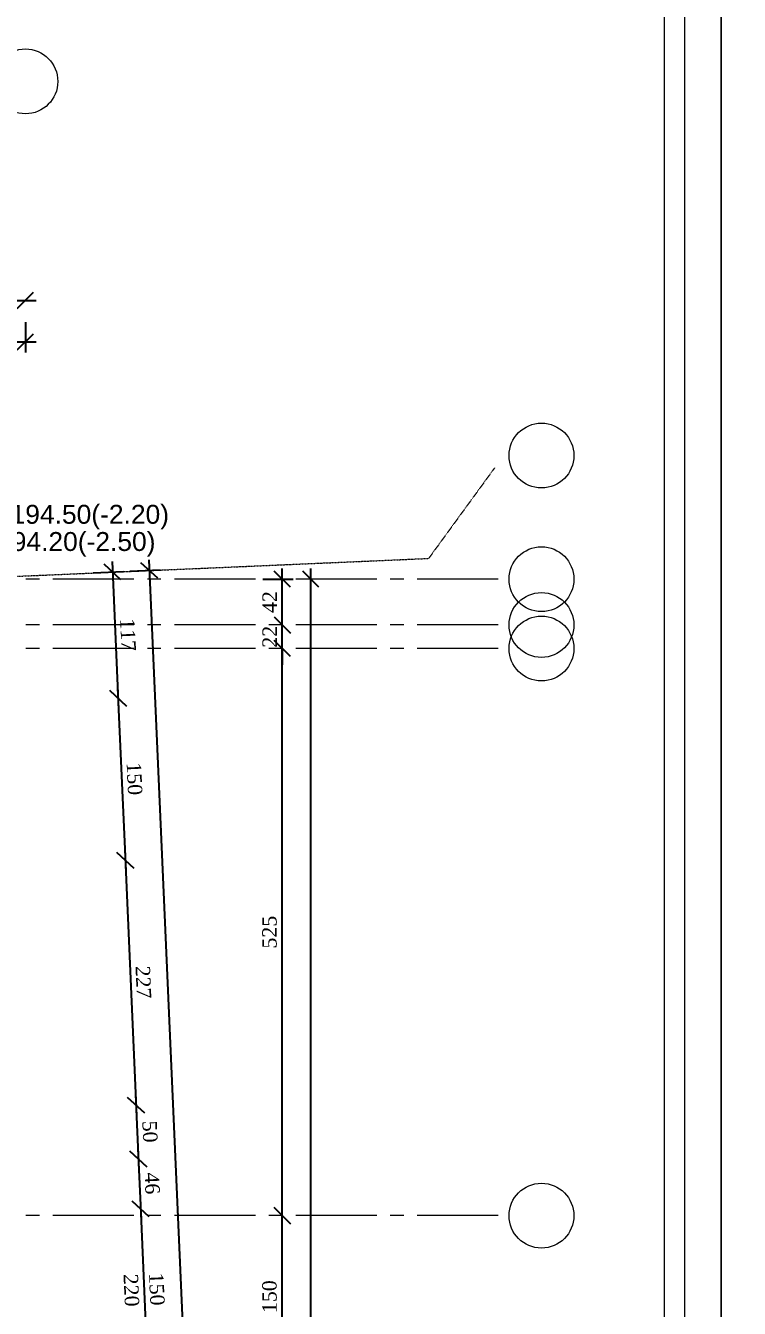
# Model space of a CAD drawing. Header units: millimetres. Extents: x 1373 to 40779, y 1939 to 6439.
# Drawn here: x 12174 to 12835, y 4281 to 5468 of the extents above; entities that cross this region are included whole.
import ezdxf

# ---------------------------------------------------------------- set-up
doc = ezdxf.new("R2010")
doc.units = ezdxf.units.MM
doc.linetypes.add('IMPORT-CENTER2', pattern=[112.5, 75, -12.5, 12.5, -12.5])
doc.linetypes.add('Sovrapposto', pattern=[0.396875, 0.238125, -0.15875])
for name, color, linetype, lineweight in [('A-ANNO-DIMS', 211, 'Continuous', 18), ('MAHALADI', 50, 'Continuous', 18), ('S-GRID', 252, 'IMPORT-CENTER2', 5), ('S-GRID-IDEN', 1, 'Continuous', 18)]:
    doc.layers.add(name, color=color, linetype=linetype, lineweight=lineweight)
doc.styles.add('Arial', font='arial.ttf', dxfattribs={"height": 30})
doc.styles.add('Times New Roman', font='times.ttf', dxfattribs={"height": 13.4})
doc.dimstyles.new('2_0_mm_-_Arial', dxfattribs={"dimscale": 30.48, "dimtxt": 14.029207, "dimasz": 0.492126, "dimexe": 0.328084, "dimexo": 0.625, "dimgap": 0.164042, "dimtad": 1, "dimdec": 0, "dimtxsty": 'Times New Roman', "dimblk1": 'OBLIQUE', "dimblk2": 'OBLIQUE', "dimsah": 1, "dimcen": 2.5, "dimdle": 0.328084, "dimazin": 3, "dimtfac": 1, "dimtix": 1, "dimtmove": 0, "dimatfit": 3, "dimfxl": 0.656168, "dimfxlon": 1, "dimtvp": 1, "dimarcsym": 2})
doc.dimstyles.new('2_0_mm_-_Arial_2', dxfattribs={"dimscale": 30.48, "dimtxt": 14.029207, "dimasz": 0.492126, "dimexe": 0.328084, "dimexo": 0.625, "dimgap": 0.164042, "dimtad": 1, "dimdec": 0, "dimtxsty": 'Times New Roman', "dimblk1": 'OBLIQUE', "dimblk2": 'OBLIQUE', "dimsah": 1, "dimcen": 2.5, "dimdle": 0.328084, "dimazin": 3, "dimtfac": 1, "dimtix": 1, "dimtmove": 0, "dimatfit": 3, "dimfxl": 0.656168, "dimfxlon": 1, "dimtvp": 1, "dimarcsym": 2})

# ---------------------------------------------------------------- blocks, each defined once
blk = doc.blocks.new('Grid - 3_0mm mit Kreis-1799268-1_BODRUM KAT')
at = {"layer": 'S-GRID-IDEN'}
blk.add_circle((0, 0), 0.3, dxfattribs=at)
blk = doc.blocks.new('_Oblique')
at = {"color": 0, "linetype": 'ByBlock', "lineweight": -2}
blk.add_line((-0.5, -0.5), (0.5, 0.5), dxfattribs=at)
blk = doc.blocks.new('*D17603')
at = {"layer": 'A-ANNO-DIMS', "color": 0, "lineweight": -2, "transparency": 16777216}
blk.add_line((12411.9, 4206.6), (12411.9, 4376.6), dxfattribs=at)
at = {"layer": 'Defpoints', "color": 0, "transparency": 16777216}
for p in [(12391.9, 4366.6), (12411.9, 4366.6), (12391.9, 4216.6)]:
    blk.add_point(p, dxfattribs=at)
at = {"layer": 'A-ANNO-DIMS', "color": 0, "lineweight": -2, "transparency": 16777216, "xscale": 15, "yscale": 15, "zscale": 15}
for p, rotation in [((12411.9, 4366.6), 90), ((12411.9, 4216.6), 270)]:
    blk.add_blockref('_Oblique', p, dxfattribs=dict(at, rotation=rotation))
at = {"layer": 'A-ANNO-DIMS', "color": 0, "transparency": 16777216, "insert": (12400.1, 4291.6), "char_height": 13.4, "width": 36.43, "attachment_point": 5, "rotation": 90, "style": 'Times New Roman'}
blk.add_mtext('\\A1;150', dxfattribs=at)
blk = doc.blocks.new('*D17604')
at = {"layer": 'A-ANNO-DIMS', "color": 0, "lineweight": -2, "transparency": 16777216}
blk.add_line((12411.9, 4356.6), (12411.9, 4901.5), dxfattribs=at)
at = {"layer": 'Defpoints', "color": 0, "transparency": 16777216}
for p in [(12391.9, 4891.5), (12411.9, 4891.5), (12391.9, 4366.6)]:
    blk.add_point(p, dxfattribs=at)
at = {"layer": 'A-ANNO-DIMS', "color": 0, "lineweight": -2, "transparency": 16777216, "xscale": 15, "yscale": 15, "zscale": 15}
for p, rotation in [((12411.9, 4891.5), 90), ((12411.9, 4366.6), 270)]:
    blk.add_blockref('_Oblique', p, dxfattribs=dict(at, rotation=rotation))
at = {"layer": 'A-ANNO-DIMS', "color": 0, "transparency": 16777216, "insert": (12400.1, 4629), "char_height": 13.4, "width": 36.43, "attachment_point": 5, "rotation": 90, "style": 'Times New Roman'}
blk.add_mtext('\\A1;525', dxfattribs=at)
blk = doc.blocks.new('*D17605')
at = {"layer": 'A-ANNO-DIMS', "color": 0, "lineweight": -2, "transparency": 16777216}
for p, q in [((12411.9, 4913.3), (12411.9, 4928.3)), ((12411.9, 4891.5), (12411.9, 4913.3)), ((12411.9, 4891.5), (12411.9, 4876.5))]:
    blk.add_line(p, q, dxfattribs=at)
at = {"layer": 'Defpoints', "color": 0, "transparency": 16777216}
for p in [(12391.9, 4913.3), (12411.9, 4913.3), (12391.9, 4891.5)]:
    blk.add_point(p, dxfattribs=at)
at = {"layer": 'A-ANNO-DIMS', "color": 0, "lineweight": -2, "transparency": 16777216, "xscale": 15, "yscale": 15, "zscale": 15}
for p, rotation in [((12411.9, 4913.3), 270), ((12411.9, 4891.5), 90)]:
    blk.add_blockref('_Oblique', p, dxfattribs=dict(at, rotation=rotation))
at = {"layer": 'A-ANNO-DIMS', "color": 0, "transparency": 16777216, "insert": (12400.2, 4902.4), "char_height": 13.4, "width": 24.287, "attachment_point": 5, "rotation": 90, "style": 'Times New Roman'}
blk.add_mtext('\\A1;22', dxfattribs=at)
blk = doc.blocks.new('*D17606')
at = {"layer": 'A-ANNO-DIMS', "color": 0, "lineweight": -2, "transparency": 16777216}
for p, q in [((12411.9, 4903.3), (12411.9, 4965.7)), ((12393.8, 4955.7), (12421.9, 4955.7))]:
    blk.add_line(p, q, dxfattribs=at)
at = {"layer": 'Defpoints', "color": 0, "transparency": 16777216}
for p in [(12391.9, 4955.7), (12411.9, 4955.7), (12391.9, 4913.3)]:
    blk.add_point(p, dxfattribs=at)
at = {"layer": 'A-ANNO-DIMS', "color": 0, "lineweight": -2, "transparency": 16777216, "xscale": 15, "yscale": 15, "zscale": 15}
for p, rotation in [((12411.9, 4955.7), 90), ((12411.9, 4913.3), 270)]:
    blk.add_blockref('_Oblique', p, dxfattribs=dict(at, rotation=rotation))
at = {"layer": 'A-ANNO-DIMS', "color": 0, "transparency": 16777216, "insert": (12400.2, 4934.5), "char_height": 13.4, "width": 24.287, "attachment_point": 5, "rotation": 90, "style": 'Times New Roman'}
blk.add_mtext('\\A1;42', dxfattribs=at)
blk = doc.blocks.new('*D17607')
at = {"layer": 'A-ANNO-DIMS', "color": 0, "lineweight": -2, "transparency": 16777216}
for p, q in [((12438.4, 3365.3), (12438.4, 4965.7)), ((12420.3, 3375.3), (12448.4, 3375.3))]:
    blk.add_line(p, q, dxfattribs=at)
at = {"layer": 'Defpoints', "color": 0, "transparency": 16777216}
for p in [(12418.4, 4955.7), (12438.4, 4955.7), (12418.4, 3375.3)]:
    blk.add_point(p, dxfattribs=at)
at = {"layer": 'A-ANNO-DIMS', "color": 0, "lineweight": -2, "transparency": 16777216, "xscale": 15, "yscale": 15, "zscale": 15}
for p, rotation in [((12438.4, 4955.7), 90), ((12438.4, 3375.3), 270)]:
    blk.add_blockref('_Oblique', p, dxfattribs=dict(at, rotation=rotation))
at = {"layer": 'A-ANNO-DIMS', "color": 0, "transparency": 16777216, "insert": (12426.5, 4165.5), "char_height": 13.4, "width": 48.573, "attachment_point": 5, "rotation": 90, "style": 'Times New Roman'}
blk.add_mtext('\\A1;1580', dxfattribs=at)
blk = doc.blocks.new('*D17608')
at = {"layer": 'A-ANNO-DIMS', "color": 0, "lineweight": -2, "transparency": 16777216}
for p, q in [((12236.6, 4961.5), (12264.7, 4962.7)), ((12254.3, 4972.2), (12260.3, 4835.4))]:
    blk.add_line(p, q, dxfattribs=at)
at = {"layer": 'Defpoints', "color": 0, "transparency": 16777216}
for p in [(12234.7, 4961.4), (12239.9, 4844.5), (12259.9, 4845.4)]:
    blk.add_point(p, dxfattribs=at)
at = {"layer": 'A-ANNO-DIMS', "color": 0, "lineweight": -2, "transparency": 16777216, "xscale": 15, "yscale": 15, "zscale": 15}
for p, rotation in [((12254.7, 4962.3), 92.51749666392172), ((12259.9, 4845.4), 272.5174966639217)]:
    blk.add_blockref('_Oblique', p, dxfattribs=dict(at, rotation=rotation))
at = {"layer": 'A-ANNO-DIMS', "color": 0, "transparency": 16777216, "insert": (12269.1, 4904.3), "char_height": 13.4, "width": 36.43, "attachment_point": 5, "rotation": 272.5175, "style": 'Times New Roman'}
blk.add_mtext('\\A1;117', dxfattribs=at)
blk = doc.blocks.new('*D17609')
at = {"layer": 'A-ANNO-DIMS', "color": 0, "lineweight": -2, "transparency": 16777216}
blk.add_line((12259.4, 4855.4), (12266.9, 4685.5), dxfattribs=at)
at = {"layer": 'Defpoints', "color": 0, "transparency": 16777216}
for p in [(12239.9, 4844.5), (12246.5, 4694.6), (12266.5, 4695.5)]:
    blk.add_point(p, dxfattribs=at)
at = {"layer": 'A-ANNO-DIMS', "color": 0, "lineweight": -2, "transparency": 16777216, "xscale": 15, "yscale": 15, "zscale": 15}
for p, rotation in [((12259.9, 4845.4), 92.51749666392172), ((12266.5, 4695.5), 272.5174966639217)]:
    blk.add_blockref('_Oblique', p, dxfattribs=dict(at, rotation=rotation))
at = {"layer": 'A-ANNO-DIMS', "color": 0, "transparency": 16777216, "insert": (12275, 4771), "char_height": 13.4, "width": 36.43, "attachment_point": 5, "rotation": 272.5175, "style": 'Times New Roman'}
blk.add_mtext('\\A1;150', dxfattribs=at)
blk = doc.blocks.new('*D17610')
at = {"layer": 'A-ANNO-DIMS', "color": 0, "lineweight": -2, "transparency": 16777216}
blk.add_line((12266, 4705.5), (12276.9, 4458.9), dxfattribs=at)
at = {"layer": 'Defpoints', "color": 0, "transparency": 16777216}
for p in [(12246.5, 4694.6), (12256.4, 4468), (12276.4, 4468.9)]:
    blk.add_point(p, dxfattribs=at)
at = {"layer": 'A-ANNO-DIMS', "color": 0, "lineweight": -2, "transparency": 16777216, "xscale": 15, "yscale": 15, "zscale": 15}
for p, rotation in [((12266.5, 4695.5), 92.51749666392172), ((12276.4, 4468.9), 272.5174966639217)]:
    blk.add_blockref('_Oblique', p, dxfattribs=dict(at, rotation=rotation))
at = {"layer": 'A-ANNO-DIMS', "color": 0, "transparency": 16777216, "insert": (12283.3, 4582.7), "char_height": 13.4, "width": 36.43, "attachment_point": 5, "rotation": 272.5175, "style": 'Times New Roman'}
blk.add_mtext('\\A1;227', dxfattribs=at)
blk = doc.blocks.new('*D17611')
at = {"layer": 'A-ANNO-DIMS', "color": 0, "lineweight": -2, "transparency": 16777216}
blk.add_line((12276, 4478.9), (12279.1, 4409), dxfattribs=at)
at = {"layer": 'Defpoints', "color": 0, "transparency": 16777216}
for p in [(12256.4, 4468), (12258.6, 4418.1), (12278.6, 4419)]:
    blk.add_point(p, dxfattribs=at)
at = {"layer": 'A-ANNO-DIMS', "color": 0, "lineweight": -2, "transparency": 16777216, "xscale": 15, "yscale": 15, "zscale": 15}
for p, rotation in [((12276.4, 4468.9), 92.51749666392172), ((12278.6, 4419), 272.5174966639217)]:
    blk.add_blockref('_Oblique', p, dxfattribs=dict(at, rotation=rotation))
at = {"layer": 'A-ANNO-DIMS', "color": 0, "transparency": 16777216, "insert": (12289.3, 4444.4), "char_height": 13.4, "width": 24.287, "attachment_point": 5, "rotation": 272.5175, "style": 'Times New Roman'}
blk.add_mtext('\\A1;50', dxfattribs=at)
blk = doc.blocks.new('*D17612')
at = {"layer": 'A-ANNO-DIMS', "color": 0, "lineweight": -2, "transparency": 16777216}
blk.add_line((12278.2, 4428.9), (12281.1, 4363), dxfattribs=at)
at = {"layer": 'Defpoints', "color": 0, "transparency": 16777216}
for p in [(12258.6, 4418.1), (12260.7, 4372.1), (12280.6, 4373)]:
    blk.add_point(p, dxfattribs=at)
at = {"layer": 'A-ANNO-DIMS', "color": 0, "lineweight": -2, "transparency": 16777216, "xscale": 15, "yscale": 15, "zscale": 15}
for p, rotation in [((12278.6, 4419), 92.51749666392172), ((12280.6, 4373), 272.5174966639217)]:
    blk.add_blockref('_Oblique', p, dxfattribs=dict(at, rotation=rotation))
at = {"layer": 'A-ANNO-DIMS', "color": 0, "transparency": 16777216, "insert": (12291.4, 4396.5), "char_height": 13.4, "width": 24.287, "attachment_point": 5, "rotation": 272.5175, "style": 'Times New Roman'}
blk.add_mtext('\\A1;46', dxfattribs=at)
blk = doc.blocks.new('*D17613')
at = {"layer": 'A-ANNO-DIMS', "color": 0, "lineweight": -2, "transparency": 16777216}
blk.add_line((12280.2, 4383), (12287.7, 4213.2), dxfattribs=at)
at = {"layer": 'Defpoints', "color": 0, "transparency": 16777216}
for p in [(12260.7, 4372.1), (12267.2, 4222.3), (12287.2, 4223.1)]:
    blk.add_point(p, dxfattribs=at)
at = {"layer": 'A-ANNO-DIMS', "color": 0, "lineweight": -2, "transparency": 16777216, "xscale": 15, "yscale": 15, "zscale": 15}
for p, rotation in [((12280.6, 4373), 92.51749666392172), ((12287.2, 4223.1), 272.5174966639217)]:
    blk.add_blockref('_Oblique', p, dxfattribs=dict(at, rotation=rotation))
at = {"layer": 'A-ANNO-DIMS', "color": 0, "transparency": 16777216, "char_height": 13.4, "width": 36.43, "attachment_point": 5, "rotation": 272.5175, "style": 'Times New Roman'}
for s, insert in [('\\A1;220', (12272.1, 4297.6)), ('\\A1;150', (12295.7, 4298.6))]:
    blk.add_mtext(s, dxfattribs=dict(at, insert=insert))
blk = doc.blocks.new('*D17617')
at = {"layer": 'A-ANNO-DIMS', "color": 0, "lineweight": -2, "transparency": 16777216}
for p, q in [((12270.7, 4963), (12298.8, 4964.2)), ((12288.4, 4973.7), (12358.7, 3373.4))]:
    blk.add_line(p, q, dxfattribs=at)
at = {"layer": 'Defpoints', "color": 0, "transparency": 16777216}
for p in [(12268.8, 4962.9), (12338.3, 3382.5), (12358.3, 3383.4)]:
    blk.add_point(p, dxfattribs=at)
at = {"layer": 'A-ANNO-DIMS', "color": 0, "lineweight": -2, "transparency": 16777216, "xscale": 15, "yscale": 15, "zscale": 15}
for p, rotation in [((12288.8, 4963.8), 92.51749666392172), ((12358.3, 3383.4), 272.5174966639217)]:
    blk.add_blockref('_Oblique', p, dxfattribs=dict(at, rotation=rotation))
at = {"layer": 'A-ANNO-DIMS', "color": 0, "transparency": 16777216, "insert": (12335.4, 4174.1), "char_height": 13.4, "width": 48.573, "attachment_point": 5, "rotation": 272.5175, "style": 'Times New Roman'}
blk.add_mtext('\\A1;1582', dxfattribs=at)
blk = doc.blocks.new('*D17627')
at = {"layer": 'A-ANNO-DIMS', "color": 0, "lineweight": -2, "transparency": 16777216}
for p, q in [((12174, 5193.5), (12174, 5165.4)), ((12094.8, 5175.4), (12184, 5175.4))]:
    blk.add_line(p, q, dxfattribs=at)
at = {"layer": 'Defpoints', "color": 0, "transparency": 16777216}
for p in [(12104.8, 5195.4), (12174, 5195.4), (12174, 5175.4)]:
    blk.add_point(p, dxfattribs=at)
at = {"layer": 'A-ANNO-DIMS', "color": 0, "lineweight": -2, "transparency": 16777216, "xscale": 15, "yscale": 15, "zscale": 15, "rotation": 180}
blk.add_blockref('_Oblique', (12104.8, 5175.4), dxfattribs=at)
at = {"layer": 'A-ANNO-DIMS', "color": 0, "lineweight": -2, "transparency": 16777216, "xscale": 15, "yscale": 15, "zscale": 15}
blk.add_blockref('_Oblique', (12174, 5175.4), dxfattribs=at)
at = {"layer": 'A-ANNO-DIMS', "color": 0, "transparency": 16777216, "insert": (12139.4, 5187.2), "char_height": 13.4, "width": 24.287, "attachment_point": 5, "style": 'Times New Roman'}
blk.add_mtext('\\A1;69', dxfattribs=at)
blk = doc.blocks.new('*D17628')
at = {"layer": 'A-ANNO-DIMS', "color": 0, "lineweight": -2, "transparency": 16777216}
for p, q in [((10056.4, 5231.8), (10056.4, 5203.7)), ((10046.4, 5213.7), (12184, 5213.7))]:
    blk.add_line(p, q, dxfattribs=at)
at = {"layer": 'Defpoints', "color": 0, "transparency": 16777216}
for p in [(10056.4, 5233.7), (12174, 5233.7), (12174, 5213.7)]:
    blk.add_point(p, dxfattribs=at)
at = {"layer": 'A-ANNO-DIMS', "color": 0, "lineweight": -2, "transparency": 16777216, "xscale": 15, "yscale": 15, "zscale": 15, "rotation": 180}
blk.add_blockref('_Oblique', (10056.4, 5213.7), dxfattribs=at)
at = {"layer": 'A-ANNO-DIMS', "color": 0, "lineweight": -2, "transparency": 16777216, "xscale": 15, "yscale": 15, "zscale": 15}
blk.add_blockref('_Oblique', (12174, 5213.7), dxfattribs=at)
at = {"layer": 'A-ANNO-DIMS', "color": 0, "transparency": 16777216, "insert": (11115.2, 5225.6), "char_height": 13.4, "width": 48.573, "attachment_point": 5, "style": 'Times New Roman'}
blk.add_mtext('\\A1;2118', dxfattribs=at)

msp = doc.modelspace()

# ---------------------------------------------------------------- linework, layer by layer
at = {"layer": 'A-ANNO-DIMS', "lineweight": 18, "ltscale": 2}
for points in [[(9434.7, 1938.6), (12818.4, 1938.6), (12818.4, 6438.6), (9434.7, 6438.6)], [(12818.4, 1938.6), (16202.1, 1938.6), (16202.1, 6438.6), (12818.4, 6438.6)], [(9468.5, 1972.4), (12784.7, 1969.9), (12784.7, 6402.4), (9468.5, 6404.9)], [(9487.2, 1991.1), (12765.9, 1988.7), (12765.9, 6383.7), (9487.2, 6386.1)]]:
    msp.add_lwpolyline(points, close=True, dxfattribs=at)
at = {"layer": 'S-GRID', "lineweight": 18}
for p, q in [((12612, 4955.7), (9638.4, 4955.7)), ((12612, 4913.3), (9638.4, 4913.3)), ((12612, 4891.5), (9638.4, 4891.5)), ((12612, 4366.6), (9638.4, 4366.6))]:
    msp.add_line(p, q, dxfattribs=at)
at = {"layer": 'S-GRID', "linetype": 'Sovrapposto', "lineweight": 18}
for points in [[(12608.6, 5058.7), (12547.5, 4974.9)], [(9621.3, 4830.3), (9674.6, 4883.8), (10056.4, 4891.5), (11131.1, 4913.3), (12104.8, 4955.7), (12547.5, 4974.9)]]:
    msp.add_lwpolyline(points, dxfattribs=at)

# ---------------------------------------------------------------- block references
at = {"layer": 'S-GRID-IDEN', "xscale": 99.99999999999993, "yscale": 99.99999999999993, "zscale": 99.99999999999993}
for p, rotation in [((12174, 5416.4), 180), ((12652, 5070.1), 89.99999999999982), ((12652, 4955.7), 89.99999999999982), ((12652, 4913.3), 89.99999999999982), ((12652, 4891.5), 89.99999999999982), ((12652, 4366.6), 89.99999999999982)]:
    msp.add_blockref('Grid - 3_0mm mit Kreis-1799268-1_BODRUM KAT', p, dxfattribs=dict(at, rotation=rotation))

# ---------------------------------------------------------------- texts
at = {"layer": 'MAHALADI', "color": 3, "style": 'Arial'}
msp.add_text('TZK:194.50(-2.20)', height=17.5, rotation=360, dxfattribs=at).set_placement((12107.3, 5007))
at = {"layer": 'MAHALADI', "color": 6, "style": 'Arial'}
msp.add_text('TK:194.20(-2.50)', height=17.5, rotation=360, dxfattribs=at).set_placement((12109.7, 4981.8, 10118.4))

# ---------------------------------------------------------------- dimensions: what is measured, and where the dimension line sits
at = {"layer": 'A-ANNO-DIMS'}
for base, p1, p2, override, picture, middle in [((12174, 5213.7), (10056.4, 5233.7), (12174, 5233.7), {"dimse1": 0, "dimse2": 1, "dimfxl": 2117.692223}, '*D17628', (11115.2, 5225.6)), ((12174, 5175.4), (12104.8, 5195.4), (12174, 5195.4), {"dimse1": 1, "dimse2": 0, "dimfxl": 69.219772}, '*D17627', (12139.4, 5187.2))]:
    dim = msp.add_linear_dim(base=base, p1=p1, p2=p2, dimstyle='2_0_mm_-_Arial_2', override=override, dxfattribs=at)
    dim.commit()
    dim.dimension.update_dxf_attribs({"geometry": picture, "text_midpoint": middle})
for base, p1, p2, angle, override, picture, middle in [((12259.9, 4845.4), (12234.7, 4961.4), (12239.9, 4844.5), 272.5175, {"dimse1": 0, "dimse2": 1, "dimfxl": 116.999988}, '*D17608', (12269.1, 4904.3)), ((12358.3, 3383.4), (12268.8, 4962.9), (12338.3, 3382.5), 272.5175, {"dimse1": 0, "dimse2": 1, "dimfxl": 1581.894026}, '*D17617', (12335.4, 4174.1)), ((12411.9, 4955.7), (12391.9, 4913.3), (12391.9, 4955.7), 90, {"dimse1": 1, "dimse2": 0, "dimfxl": 42.375807}, '*D17606', (12400.2, 4934.5)), ((12438.4, 4955.7), (12418.4, 3375.3), (12418.4, 4955.7), 90, {"dimse1": 0, "dimse2": 1, "dimfxl": 1580.378879}, '*D17607', (12426.5, 4165.5)), ((12411.9, 4913.3), (12391.9, 4891.5), (12391.9, 4913.3), 90, {"dimse1": 1, "dimse2": 1, "dimfxl": 21.767695}, '*D17605', (12400.2, 4902.4)), ((12411.9, 4891.5), (12391.9, 4366.6), (12391.9, 4891.5), 90, {"dimse1": 1, "dimse2": 1, "dimfxl": 524.957777}, '*D17604', (12400.1, 4629)), ((12266.5, 4695.5), (12239.9, 4844.5), (12246.5, 4694.6), 272.5175, {"dimse1": 1, "dimse2": 1, "dimfxl": 150.000769}, '*D17609', (12275, 4771)), ((12276.4, 4468.9), (12246.5, 4694.6), (12256.4, 4468), 272.5175, {"dimse1": 1, "dimse2": 1, "dimfxl": 226.824544}, '*D17610', (12283.3, 4582.7)), ((12278.6, 4419), (12256.4, 4468), (12258.6, 4418.1), 272.5175, {"dimse1": 1, "dimse2": 1, "dimfxl": 49.999995}, '*D17611', (12289.3, 4444.4)), ((12280.6, 4373), (12258.6, 4418.1), (12260.7, 4372.1), 272.5175, {"dimse1": 1, "dimse2": 1, "dimfxl": 45.996473}, '*D17612', (12291.4, 4396.5)), ((12411.9, 4366.6), (12391.9, 4216.6), (12391.9, 4366.6), 90, {"dimse1": 1, "dimse2": 1, "dimfxl": 150}, '*D17603', (12400.1, 4291.6))]:
    dim = msp.add_linear_dim(base=base, p1=p1, p2=p2, angle=angle, dimstyle='2_0_mm_-_Arial', override=override, dxfattribs=at)
    dim.commit()
    dim.dimension.update_dxf_attribs({"geometry": picture, "text_midpoint": middle})
dim = msp.add_linear_dim(base=(12287.2, 4223.1), p1=(12260.7, 4372.1), p2=(12267.2, 4222.3), angle=272.5175, text='<>\\X220', dimstyle='2_0_mm_-_Arial', override={"dimse1": 1, "dimse2": 1, "dimfxl": 150}, dxfattribs=at)
dim.commit()
dim.dimension.update_dxf_attribs({"geometry": '*D17613', "text_midpoint": (12283.9, 4298.1)})

doc.saveas('drawing.dxf')
